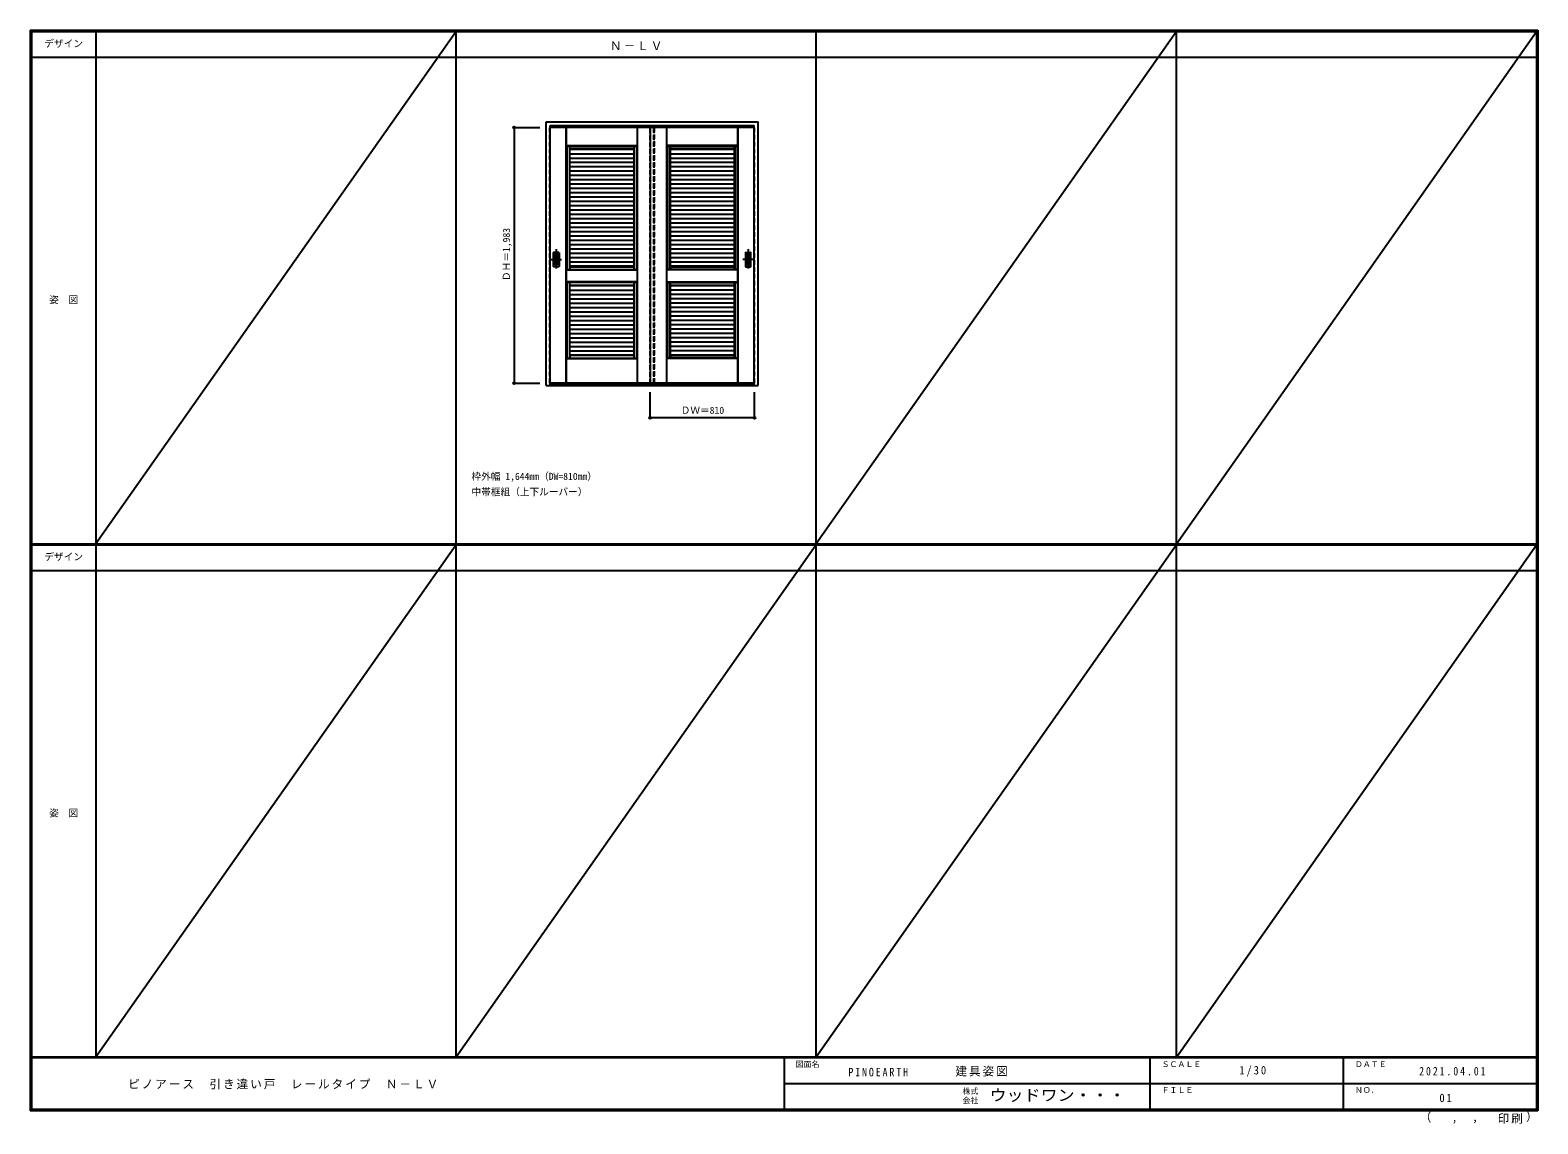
# Model space of a CAD drawing. Units: millimetres, scale not verified. Extents: x -6000 to 5700, y -4307 to 4175.
import ezdxf
from ezdxf.enums import TextEntityAlignment as Align

# ---------------------------------------------------------------- set-up
doc = ezdxf.new("R2010")
doc.units = ezdxf.units.MM
doc.header["$LTSCALE"] = 30
doc.header["$PDMODE"] = 32
doc.header["$PDSIZE"] = 15
doc.linetypes.add('CHAIN1', pattern=[8, 5, -1, 1, -1])
doc.linetypes.add('DASHED1', pattern=[1.8, 1.2, -0.6])
for name, color, linetype in [('0-1_通り芯', 4, 'CHAIN1'), ('0-2_扉', 4, 'DASHED1'), ('0-3_仕上げ', 7, 'Continuous'), ('0-4_枠', 3, 'Continuous'), ('0-6_引手', 3, 'Continuous'), ('0-A_文字', 7, 'Continuous'), ('0-B_寸法', 7, 'Continuous'), ('F-1_枠', 6, 'Continuous'), ('F-A_文字', 7, 'Continuous')]:
    doc.layers.add(name, color=color, linetype=linetype)
doc.styles.add('ＭＳ ゴシック', font='')
doc.styles.get('ＭＳ ゴシック').set_extended_font_data('MS Gothic')

msp = doc.modelspace()

# ---------------------------------------------------------------- linework, layer by layer
at = {"layer": '0-1_通り芯'}
for p, q in [((-1917, 2476.5), (-1917, 2314.5)), ((-429, 2476.5), (-429, 2314.5)), ((-1958, 2395.5), (-1876, 2395.5)), ((-388, 2395.5), (-470, 2395.5))]:
    msp.add_line(p, q, dxfattribs=at)
at = {"layer": '0-2_扉'}
for p, q in [((-1965, 3421), (-1968, 3421)), ((-1188, 3421), (-1188, 3417)), ((-1158, 3421), (-1158, 1438)), ((-381, 3421), (-378, 3421))]:
    msp.add_line(p, q, dxfattribs=at)
at = {"layer": '0-2_扉', "color": 3, "linetype": 'Continuous'}
for p, q in [((-381, 3421), (-1965, 3421)), ((-1188, 3421), (-1188, 1438)), ((-381, 1438), (-1965, 1438))]:
    msp.add_line(p, q, dxfattribs=at)
at = {"layer": '0-2_扉'}
for points in [[(-1965, 1438), (-1968, 1438), (-1968, 3421)], [(-381, 1438), (-378, 1438), (-378, 3421)]]:
    msp.add_lwpolyline(points, dxfattribs=at)
at = {"layer": '0-3_仕上げ', "color": 4, "linetype": 'DASHED1'}
for p, q in [((-1966, 1438), (-1966, 3421)), ((-1160, 1438), (-1160, 3421)), ((-380, 1438), (-380, 3421))]:
    msp.add_line(p, q, dxfattribs=at)
at = {"layer": '0-3_仕上げ'}
for p, q in [((-1840, 1438), (-1840, 3421)), ((-1839, 3280), (-1839, 3421)), ((-1838, 3281), (-1838, 3421)), ((-1288, 3281), (-1288, 3421)), ((-1287, 3280), (-1287, 3421)), ((-1286, 1438), (-1286, 3421)), ((-1186, 1438), (-1186, 3421)), ((-1060, 1438), (-1060, 3421)), ((-1059, 3280), (-1059, 3421)), ((-1058, 3281), (-1058, 3421)), ((-508, 3281), (-508, 3421)), ((-507, 3280), (-507, 3421)), ((-506, 1438), (-506, 3421)), ((-1838, 3281), (-1839, 3280)), ((-1839, 3280), (-1836, 3277)), ((-1838, 3281), (-1288, 3281)), ((-1290, 3277), (-1287, 3280)), ((-1288, 3281), (-1287, 3280)), ((-1058, 3281), (-1059, 3280)), ((-1056, 3277), (-1059, 3280)), ((-508, 3281), (-1058, 3281)), ((-507, 3280), (-510, 3277)), ((-508, 3281), (-507, 3280)), ((-1835, 3275), (-1835, 2319)), ((-1835, 3275), (-1291, 3275)), ((-1814, 3275), (-1814, 2319)), ((-1813, 3252.04), (-1313, 3252.04)), ((-1313, 3250.54), (-1813, 3250.54)), ((-1313, 3214.47), (-1813, 3214.47)), ((-1313, 3180.97), (-1813, 3180.97)), ((-1314, 3254), (-1812, 3254)), ((-1312, 3275), (-1312, 2319)), ((-1291, 3275), (-1291, 2319)), ((-1055, 3275), (-1055, 2319)), ((-1055, 3275), (-511, 3275)), ((-1034, 3275), (-1034, 2319)), ((-1033, 3252.04), (-533, 3252.04)), ((-533, 3250.54), (-1033, 3250.54)), ((-533, 3214.47), (-1033, 3214.47)), ((-533, 3180.97), (-1033, 3180.97)), ((-534, 3254), (-1032, 3254)), ((-532, 3275), (-532, 2319)), ((-511, 3275), (-511, 2319)), ((-1313, 3147.47), (-1813, 3147.47)), ((-1313, 3113.97), (-1813, 3113.97)), ((-1313, 3080.47), (-1813, 3080.47)), ((-1313, 3046.97), (-1813, 3046.97)), ((-533, 3147.47), (-1033, 3147.47)), ((-533, 3113.97), (-1033, 3113.97)), ((-533, 3080.47), (-1033, 3080.47)), ((-533, 3046.97), (-1033, 3046.97)), ((-1313, 3013.47), (-1813, 3013.47)), ((-1313, 2979.97), (-1813, 2979.97)), ((-1313, 2946.47), (-1813, 2946.47)), ((-533, 3013.47), (-1033, 3013.47)), ((-533, 2979.97), (-1033, 2979.97)), ((-533, 2946.47), (-1033, 2946.47)), ((-1313, 2912.97), (-1813, 2912.97)), ((-1313, 2879.47), (-1813, 2879.47)), ((-1313, 2845.97), (-1813, 2845.97)), ((-1313, 2812.47), (-1813, 2812.47)), ((-533, 2912.97), (-1033, 2912.97)), ((-533, 2879.47), (-1033, 2879.47)), ((-533, 2845.97), (-1033, 2845.97)), ((-533, 2812.47), (-1033, 2812.47)), ((-1313, 2778.97), (-1813, 2778.97)), ((-1313, 2745.47), (-1813, 2745.47)), ((-1313, 2711.97), (-1813, 2711.97)), ((-533, 2778.97), (-1033, 2778.97)), ((-533, 2745.47), (-1033, 2745.47)), ((-533, 2711.97), (-1033, 2711.97)), ((-1313, 2678.47), (-1813, 2678.47)), ((-1313, 2644.97), (-1813, 2644.97)), ((-1313, 2611.47), (-1813, 2611.47)), ((-1313, 2577.97), (-1813, 2577.97)), ((-533, 2678.47), (-1033, 2678.47)), ((-533, 2644.97), (-1033, 2644.97)), ((-533, 2611.47), (-1033, 2611.47)), ((-533, 2577.97), (-1033, 2577.97)), ((-1313, 2544.47), (-1813, 2544.47)), ((-1313, 2510.97), (-1813, 2510.97)), ((-1313, 2477.47), (-1813, 2477.47)), ((-533, 2544.47), (-1033, 2544.47)), ((-533, 2510.97), (-1033, 2510.97)), ((-533, 2477.47), (-1033, 2477.47)), ((-1313, 2443.97), (-1813, 2443.97)), ((-1313, 2410.47), (-1813, 2410.47)), ((-1313, 2376.97), (-1813, 2376.97)), ((-1313, 2343.47), (-1813, 2343.47)), ((-1813, 2341), (-1812, 2340)), ((-1812, 2340), (-1812, 2319)), ((-1313, 2341), (-1314, 2340)), ((-533, 2443.97), (-1033, 2443.97)), ((-533, 2410.47), (-1033, 2410.47)), ((-533, 2376.97), (-1033, 2376.97)), ((-533, 2343.47), (-1033, 2343.47)), ((-1033, 2341), (-1032, 2340)), ((-1032, 2340), (-1032, 2319)), ((-533, 2341), (-534, 2340)), ((-1836, 2319), (-1839, 2316)), ((-1838, 2315), (-1839, 2316)), ((-1839, 2222), (-1839, 2316)), ((-1839, 2222), (-1838, 2223)), ((-1838, 2223), (-1838, 2315)), ((-1838, 2315), (-1288, 2315)), ((-1288, 2223), (-1838, 2223)), ((-1287, 2316), (-1290, 2319)), ((-1288, 2315), (-1287, 2316)), ((-1288, 2223), (-1288, 2315)), ((-1287, 2222), (-1288, 2223)), ((-1059, 2316), (-1056, 2319)), ((-1058, 2315), (-1059, 2316)), ((-1059, 2222), (-1058, 2223)), ((-1058, 2223), (-1058, 2315)), ((-508, 2315), (-1058, 2315)), ((-1058, 2223), (-508, 2223)), ((-510, 2319), (-507, 2316)), ((-508, 2315), (-507, 2316)), ((-508, 2223), (-508, 2315)), ((-507, 2222), (-508, 2223)), ((-507, 2222), (-507, 2316)), ((-1839, 2222), (-1836, 2219)), ((-1291, 2217), (-1835, 2217)), ((-1835, 2217), (-1835, 1632)), ((-1814, 2217), (-1814, 1632)), ((-1313, 2194.04), (-1813, 2194.04)), ((-1813, 2157.97), (-1313, 2157.97)), ((-1813, 2124.47), (-1313, 2124.47)), ((-1812, 2196), (-1314, 2196)), ((-1312, 2217), (-1312, 1632)), ((-1291, 2217), (-1291, 1632)), ((-1055, 2217), (-1055, 1632)), ((-1055, 2217), (-511, 2217)), ((-1034, 2217), (-1034, 1632)), ((-1033, 2194.04), (-533, 2194.04)), ((-533, 2157.97), (-1033, 2157.97)), ((-533, 2124.47), (-1033, 2124.47)), ((-534, 2196), (-1032, 2196)), ((-532, 2217), (-532, 1632)), ((-511, 2217), (-511, 1632)), ((-507, 2222), (-510, 2219)), ((-1813, 2090.97), (-1313, 2090.97)), ((-1813, 2057.47), (-1313, 2057.47)), ((-1813, 2023.97), (-1313, 2023.97)), ((-1813, 1990.47), (-1313, 1990.47)), ((-533, 2090.97), (-1033, 2090.97)), ((-533, 2057.47), (-1033, 2057.47)), ((-533, 2023.97), (-1033, 2023.97)), ((-533, 1990.47), (-1033, 1990.47)), ((-1813, 1956.97), (-1313, 1956.97)), ((-1813, 1923.47), (-1313, 1923.47)), ((-1813, 1889.97), (-1313, 1889.97)), ((-533, 1956.97), (-1033, 1956.97)), ((-533, 1923.47), (-1033, 1923.47)), ((-533, 1889.97), (-1033, 1889.97)), ((-1813, 1856.47), (-1313, 1856.47)), ((-1813, 1822.97), (-1313, 1822.97)), ((-1813, 1789.47), (-1313, 1789.47)), ((-1813, 1755.97), (-1313, 1755.97)), ((-533, 1856.47), (-1033, 1856.47)), ((-533, 1822.97), (-1033, 1822.97)), ((-533, 1789.47), (-1033, 1789.47)), ((-533, 1755.97), (-1033, 1755.97)), ((-1813, 1722.47), (-1313, 1722.47)), ((-1813, 1688.97), (-1313, 1688.97)), ((-1813, 1655.47), (-1313, 1655.47)), ((-1813, 1654), (-1812, 1653)), ((-1314, 1653), (-1812, 1653)), ((-1812, 1653), (-1812, 1632)), ((-1313, 1654), (-1314, 1653)), ((-1314, 1653), (-1314, 1632)), ((-533, 1722.47), (-1033, 1722.47)), ((-533, 1688.97), (-1033, 1688.97)), ((-533, 1655.47), (-1033, 1655.47)), ((-1033, 1654), (-1032, 1653)), ((-1032, 1653), (-1032, 1632)), ((-1032, 1653), (-534, 1653)), ((-533, 1654), (-534, 1653)), ((-534, 1653), (-534, 1632)), ((-1836, 1632), (-1839, 1629)), ((-1839, 1438), (-1839, 1629)), ((-1838, 1628), (-1839, 1629)), ((-1838, 1438), (-1838, 1628)), ((-1838, 1628), (-1288, 1628)), ((-1287, 1629), (-1290, 1632)), ((-1288, 1628), (-1287, 1629)), ((-1288, 1438), (-1288, 1628)), ((-1287, 1438), (-1287, 1629)), ((-1059, 1629), (-1056, 1632)), ((-1058, 1628), (-1059, 1629)), ((-1059, 1438), (-1059, 1629)), ((-1058, 1438), (-1058, 1628)), ((-508, 1628), (-1058, 1628)), ((-510, 1632), (-507, 1629)), ((-508, 1628), (-507, 1629)), ((-508, 1438), (-508, 1628)), ((-507, 1438), (-507, 1629))]:
    msp.add_line(p, q, dxfattribs=at)
at = {"layer": '0-3_仕上げ', "color": 3}
for p, q in [((-1836, 2319), (-1836, 3277)), ((-1836, 3277), (-1290, 3277)), ((-1813, 2319), (-1813, 3277)), ((-1313, 2319), (-1313, 3277)), ((-1290, 2319), (-1290, 3277)), ((-1056, 2319), (-1056, 3277)), ((-510, 3277), (-1056, 3277)), ((-1033, 2319), (-1033, 3277)), ((-533, 2319), (-533, 3277)), ((-510, 2319), (-510, 3277)), ((-1813, 3253), (-1313, 3253)), ((-1033, 3253), (-533, 3253)), ((-1813, 2341), (-1313, 2341)), ((-1033, 2341), (-533, 2341)), ((-1836, 2319), (-1290, 2319)), ((-510, 2319), (-1056, 2319)), ((-1836, 2219), (-1836, 1632)), ((-1290, 2219), (-1836, 2219)), ((-1813, 1632), (-1813, 2219)), ((-1313, 2195), (-1813, 2195)), ((-1313, 1632), (-1313, 2219)), ((-1290, 2219), (-1290, 1632)), ((-1056, 2219), (-1056, 1632)), ((-1056, 2219), (-510, 2219)), ((-1033, 1632), (-1033, 2219)), ((-1033, 2195), (-533, 2195)), ((-533, 1632), (-533, 2219)), ((-510, 2219), (-510, 1632)), ((-1313, 1654), (-1813, 1654)), ((-1033, 1654), (-533, 1654)), ((-1836, 1632), (-1290, 1632)), ((-510, 1632), (-1056, 1632))]:
    msp.add_line(p, q, dxfattribs=at)
at = {"layer": '0-3_仕上げ'}
for points in [[(-1813, 3253), (-1812, 3254), (-1812, 3275)], [(-1313, 3253), (-1314, 3254), (-1314, 3275)], [(-1033, 3253), (-1032, 3254), (-1032, 3275)], [(-533, 3253), (-534, 3254), (-534, 3275)], [(-1812, 2340), (-1314, 2340), (-1314, 2319)], [(-1032, 2340), (-534, 2340), (-534, 2319)], [(-1290, 2219), (-1287, 2222), (-1287, 2316)], [(-1056, 2219), (-1059, 2222), (-1059, 2316)], [(-1813, 2195), (-1812, 2196), (-1812, 2217)], [(-1313, 2195), (-1314, 2196), (-1314, 2217)], [(-1033, 2195), (-1032, 2196), (-1032, 2217)], [(-533, 2195), (-534, 2196), (-534, 2217)]]:
    msp.add_lwpolyline(points, dxfattribs=at)
at = {"layer": '0-4_枠'}
for p, q in [((-1995, 1418), (-1995, 3465)), ((-1995, 3465), (-351, 3465)), ((-1965, 1418), (-1965, 3435)), ((-1965, 3435), (-381, 3435)), ((-381, 1418), (-381, 3435)), ((-351, 1418), (-351, 3465)), ((-1995, 1418), (-351, 1418)), ((-1965, 1433), (-381, 1433))]:
    msp.add_line(p, q, dxfattribs=at)
at = {"layer": '0-4_枠', "color": 4, "linetype": 'DASHED1'}
for p, q in [((-1188, 1433), (-1188, 3435)), ((-1158, 1433), (-1158, 3435))]:
    msp.add_line(p, q, dxfattribs=at)
at = {"layer": '0-6_引手'}
for p, q in [((-1938, 2342), (-1938, 2449)), ((-1897.5, 2450.5), (-1936.5, 2450.5)), ((-1897.5, 2340.5), (-1936.5, 2340.5)), ((-1896, 2449), (-1896, 2342)), ((-450, 2449), (-450, 2342)), ((-448.5, 2450.5), (-409.5, 2450.5)), ((-448.5, 2340.5), (-409.5, 2340.5)), ((-408, 2342), (-408, 2449))]:
    msp.add_line(p, q, dxfattribs=at)
at = {"layer": '0-6_引手', "color": 7}
for p, q in [((-1929.5, 2358), (-1929.5, 2433)), ((-1906, 2434.5), (-1928, 2434.5)), ((-1906, 2356.5), (-1928, 2356.5)), ((-1904.5, 2433), (-1904.5, 2358)), ((-441.5, 2433), (-441.5, 2358)), ((-440, 2434.5), (-418, 2434.5)), ((-440, 2356.5), (-418, 2356.5)), ((-416.5, 2358), (-416.5, 2433))]:
    msp.add_line(p, q, dxfattribs=at)
at = {"layer": '0-6_引手'}
for centre, start, end in [((-1936.5, 2449), 90, 180), ((-1936.5, 2342), 180, 270), ((-1897.5, 2449), 0, 90), ((-1897.5, 2342), 270, 0), ((-448.5, 2449), 90, 180), ((-448.5, 2342), 180, 270), ((-409.5, 2449), 0, 90), ((-409.5, 2342), 270, 0)]:
    msp.add_arc(centre, 1.5, start, end, dxfattribs=at)
at = {"layer": '0-6_引手', "color": 7}
for centre, start, end in [((-1928, 2433), 90, 180), ((-1928, 2358), 180, 270), ((-1906, 2433), 0, 90), ((-1906, 2358), 270, 0), ((-440, 2433), 90, 180), ((-440, 2358), 180, 270), ((-418, 2433), 0, 90), ((-418, 2358), 270, 0)]:
    msp.add_arc(centre, 1.5, start, end, dxfattribs=at)
at = {"layer": '0-B_寸法', "color": 4}
for p, q in [((-2245, 3421), (-2245, 1438)), ((-2245, 3421), (-2045, 3421)), ((-2245, 1438), (-2045, 1438)), ((-1188, 1168), (-1188, 1368)), ((-378, 1168), (-378, 1368)), ((-378, 1168), (-1188, 1168))]:
    msp.add_line(p, q, dxfattribs=at)
at = {"layer": '0-B_寸法'}
for p in [(-2245, 3421), (-2245, 1438), (-1188, 1168), (-378, 1168)]:
    msp.add_point(p, dxfattribs=at)
at = {"layer": 'F-1_枠'}
for p, q in [((-6000, 4175), (5700, 4175)), ((-6000, 4175), (-6000, -4205)), ((-6000, 4170), (5700, 4170)), ((-6000, 4165), (5700, 4165)), ((-5995, 4175), (-5995, -4205)), ((-5990, 4175), (-5990, -4205)), ((-5490, 4175), (-5490, -3790)), ((-2695, -3790), (-2695, 4175)), ((100, -3790), (100, 4175)), ((2895, -3790), (2895, 4175)), ((5690, 4175), (5690, -4205)), ((5695, 4175), (5695, -4205)), ((5700, 4175), (5700, -4205)), ((-6000, 3965), (5700, 3965)), ((-6000, 190.5), (5700, 190.5)), ((-6000, 187.5), (5700, 187.5)), ((-6000, 184.5), (5700, 184.5)), ((-6000, -15.5), (5700, -15.5)), ((5700, -3790), (-6000, -3790)), ((5700, -3795), (-6000, -3795)), ((-150, -3795), (-150, -4195)), ((2690, -3795), (2690, -4195)), ((4190, -3795), (4190, -4195)), ((-150, -3995), (5690, -3995.01)), ((5700, -4195), (-6000, -4195)), ((5700, -4200), (-6000, -4200)), ((5700, -4205), (-6000, -4205))]:
    msp.add_line(p, q, dxfattribs=at)
at = {"layer": 'F-A_文字'}
for p, q in [((-2695, 4165), (-5490, 190.5)), ((2895, 4165), (100, 190.5)), ((2895, 190.5), (5690, 4165)), ((-2695, 184.5), (-5490, -3790)), ((100, 184.5), (-2695, -3790)), ((2895, 184.5), (100, -3790)), ((2895, -3790), (5690, 184.5))]:
    msp.add_line(p, q, dxfattribs=at)

# ---------------------------------------------------------------- texts
at = {"layer": '0-A_文字', "style": 'ＭＳ ゴシック'}
for s, p in [('枠外幅 1,644mm（DW=810mm）', (-2575, 670.5)), ('中帯框組（上下ルーバー）', (-2575, 550.5))]:
    msp.add_text(s, height=54.99, dxfattribs=at).set_placement(p, align=Align.BOTTOM_LEFT)
at = {"layer": '0-A_文字', "insert": (-1500, 4020), "char_height": 65.98, "attachment_point": 7, "style": 'ＭＳ ゴシック'}
msp.add_mtext('\\T1.17;Ｎ－ＬＶ', dxfattribs=at)
at = {"layer": '0-B_寸法', "style": 'ＭＳ ゴシック'}
msp.add_text('ＤＨ＝1,983', height=54.99, rotation=90, dxfattribs=at).set_placement((-2260, 2229.25), align=Align.BOTTOM_LEFT)
msp.add_text('ＤＷ＝810', height=54.99, dxfattribs=at).set_placement((-951.75, 1183), align=Align.BOTTOM_LEFT)
at = {"layer": 'F-A_文字', "style": 'ＭＳ ゴシック'}
for s, height, p in [('デザイン', 54.99, (-5890, 4027.5)), ('姿\u3000図', 54.99, (-5852.5, 2040.25)), ('デザイン', 54.99, (-5890, 47)), ('姿\u3000図', 54.99, (-5852.5, -1940.25)), ('図面名', 43.99, (-60, -3880)), ('ＳＣＡＬＥ', 43.99, (2780, -3880)), ('ＤＡＴＥ', 43.99, (4280, -3880)), ('株式', 43.99, (1235, -4089)), ('ＦＩＬＥ', 43.99, (2780, -4080)), ('ＮＯ．', 43.99, (4280, -4080)), ('会社', 43.99, (1235, -4161)), ('（', 65.98, (4784.03, -4308.31)), ('）', 65.98, (5608.4, -4304.13)), (',', 65.98, (5031.28, -4308.31)), (',', 65.98, (5190.2, -4305.53))]:
    msp.add_text(s, height=height, dxfattribs=at).set_placement(p, align=Align.BOTTOM_LEFT)
at = {"layer": 'F-A_文字', "style": 'ＭＳ ゴシック', "width": 1.1}
msp.add_text('ウッドワン・・・', height=87.98, dxfattribs=at).set_placement((1445, -4155), align=Align.BOTTOM_LEFT)
at = {"layer": 'F-A_文字', "char_height": 65.98, "attachment_point": 7, "style": 'ＭＳ ゴシック'}
for s, insert in [('\\T1.17;建具姿図', (1180.42, -3940)), ('\\T1.38;\\W0.9;1/30', (3383.75, -3940)), ('\\T1.17;ピノアース\u3000引き違い戸\u3000レールタイプ\u3000Ｎ－ＬＶ', (-5240, -4040)), ('\\T1.39;\\W0.85;PINOEARTH', (350, -3940)), ('\\T1.39;\\W0.85;2021.04.01', (4778.75, -3932.5)), ('\\T1.36;\\W0.9;01', (4936.25, -4140)), ('\\T1.17;印刷', (5388.15, -4306.92))]:
    msp.add_mtext(s, dxfattribs=dict(at, insert=insert))

doc.saveas('drawing.dxf')
